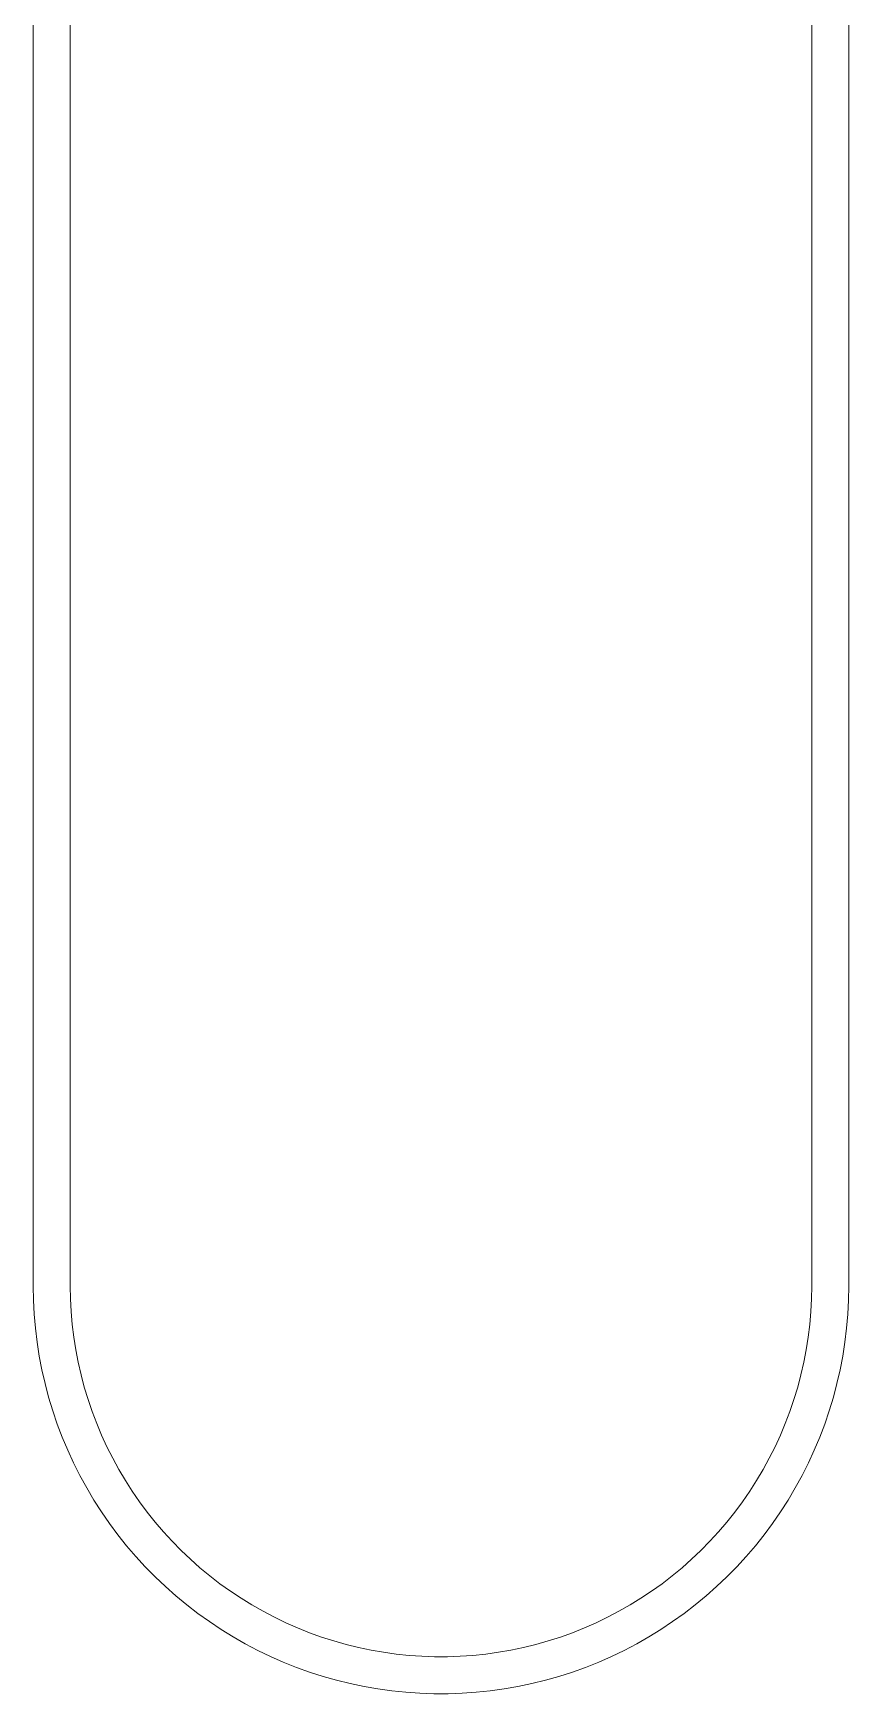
# Model space of a CAD drawing. Header units: inches. Extents: x -8 to 201, y -1 to 136.
# Drawn here: x 13.695 to 14.561, y 66.961 to 68.725 of the extents above; entities that cross this region are included whole.
import ezdxf

# ---------------------------------------------------------------- set-up
doc = ezdxf.new("R2010")
doc.units = ezdxf.units.IN
doc.layers.add('ZANO_R', color=7, linetype='Continuous', lineweight=0)

msp = doc.modelspace()

# ---------------------------------------------------------------- linework, layer by layer
at = {"layer": 'ZANO_R'}
for p, q in [((13.69507, 67.39441), (13.69507, 69.75657)), ((13.73445, 67.39441), (13.73445, 69.75657)), ((14.52188, 69.75657), (14.52188, 67.39441)), ((14.56126, 69.75657), (14.56126, 67.39441)), ((13.69533, 67.37946), (13.69507, 67.39441)), ((13.73468, 67.38082), (13.73445, 67.39441)), ((14.52188, 67.39441), (14.52165, 67.38082)), ((14.56126, 67.39441), (14.561, 67.37946)), ((13.69611, 67.36453), (13.69533, 67.37946)), ((13.73538, 67.36725), (13.73468, 67.38082)), ((13.73656, 67.35371), (13.73538, 67.36725)), ((14.52095, 67.36725), (14.51977, 67.35371)), ((14.52165, 67.38082), (14.52095, 67.36725)), ((14.561, 67.37946), (14.56022, 67.36453)), ((13.69739, 67.34964), (13.69611, 67.36453)), ((13.6992, 67.3348), (13.69739, 67.34964)), ((13.73819, 67.34022), (13.73656, 67.35371)), ((14.51977, 67.35371), (14.51814, 67.34022)), ((14.55894, 67.34964), (14.55713, 67.3348)), ((14.56022, 67.36453), (14.55894, 67.34964)), ((13.70151, 67.32003), (13.6992, 67.3348)), ((13.7403, 67.32679), (13.73819, 67.34022)), ((14.51814, 67.34022), (14.51603, 67.32679)), ((14.55713, 67.3348), (14.55482, 67.32003)), ((13.70433, 67.30534), (13.70151, 67.32003)), ((13.74286, 67.31344), (13.7403, 67.32679)), ((13.74589, 67.30019), (13.74286, 67.31344)), ((14.51347, 67.31344), (14.51044, 67.30019)), ((14.51603, 67.32679), (14.51347, 67.31344)), ((14.55482, 67.32003), (14.552, 67.30534)), ((13.70766, 67.29077), (13.70433, 67.30534)), ((13.74937, 67.28705), (13.74589, 67.30019)), ((14.51044, 67.30019), (14.50696, 67.28705)), ((14.552, 67.30534), (14.54867, 67.29077)), ((13.71149, 67.27631), (13.70766, 67.29077)), ((13.7533, 67.27404), (13.74937, 67.28705)), ((14.50696, 67.28705), (14.50303, 67.27404)), ((14.54867, 67.29077), (14.54484, 67.27631)), ((13.71581, 67.262), (13.71149, 67.27631)), ((13.72063, 67.24785), (13.71581, 67.262)), ((13.75767, 67.26117), (13.7533, 67.27404)), ((13.76249, 67.24846), (13.75767, 67.26117)), ((14.49866, 67.26117), (14.49384, 67.24846)), ((14.50303, 67.27404), (14.49866, 67.26117)), ((14.54052, 67.262), (14.5357, 67.24785)), ((14.54484, 67.27631), (14.54052, 67.262)), ((13.72593, 67.23387), (13.72063, 67.24785)), ((13.76775, 67.23593), (13.76249, 67.24846)), ((14.49384, 67.24846), (14.48858, 67.23593)), ((14.5357, 67.24785), (14.5304, 67.23387)), ((13.73171, 67.22008), (13.72593, 67.23387)), ((13.77343, 67.22358), (13.76775, 67.23593)), ((14.48858, 67.23593), (14.4829, 67.22358)), ((14.5304, 67.23387), (14.52462, 67.22008)), ((13.73796, 67.2065), (13.73171, 67.22008)), ((13.74468, 67.19314), (13.73796, 67.2065)), ((13.77954, 67.21144), (13.77343, 67.22358)), ((13.78606, 67.19952), (13.77954, 67.21144)), ((14.47679, 67.21144), (14.47026, 67.19952)), ((14.4829, 67.22358), (14.47679, 67.21144)), ((14.51837, 67.2065), (14.51165, 67.19314)), ((14.52462, 67.22008), (14.51837, 67.2065)), ((13.75185, 67.18003), (13.74468, 67.19314)), ((13.793, 67.18782), (13.78606, 67.19952)), ((14.47026, 67.19952), (14.46333, 67.18782)), ((14.51165, 67.19314), (14.50447, 67.18003)), ((13.75948, 67.16716), (13.75185, 67.18003)), ((13.80033, 67.17638), (13.793, 67.18782)), ((13.80805, 67.16519), (13.80033, 67.17638)), ((14.456, 67.17638), (14.44828, 67.16519)), ((14.46333, 67.18782), (14.456, 67.17638)), ((14.50447, 67.18003), (14.49685, 67.16716)), ((13.76754, 67.15457), (13.75948, 67.16716)), ((13.77603, 67.14227), (13.76754, 67.15457)), ((13.81615, 67.15428), (13.80805, 67.16519)), ((13.82462, 67.14365), (13.81615, 67.15428)), ((14.44018, 67.15428), (14.43171, 67.14365)), ((14.44828, 67.16519), (14.44018, 67.15428)), ((14.48879, 67.15457), (14.48029, 67.14227)), ((14.49685, 67.16716), (14.48879, 67.15457)), ((13.78495, 67.13027), (13.77603, 67.14227)), ((13.83346, 67.13332), (13.82462, 67.14365)), ((14.43171, 67.14365), (14.42287, 67.13332)), ((14.48029, 67.14227), (14.47138, 67.13027)), ((13.79427, 67.11858), (13.78495, 67.13027)), ((13.80399, 67.10722), (13.79427, 67.11858)), ((13.84265, 67.12331), (13.83346, 67.13332)), ((13.85217, 67.11361), (13.84265, 67.12331)), ((14.41368, 67.12331), (14.40416, 67.11361)), ((14.42287, 67.13332), (14.41368, 67.12331)), ((14.46206, 67.11858), (14.45234, 67.10722)), ((14.47138, 67.13027), (14.46206, 67.11858)), ((13.81409, 67.0962), (13.80399, 67.10722)), ((13.86203, 67.10426), (13.85217, 67.11361)), ((13.8722, 67.09524), (13.86203, 67.10426)), ((14.3943, 67.10426), (14.38413, 67.09524)), ((14.40416, 67.11361), (14.3943, 67.10426)), ((14.45234, 67.10722), (14.44224, 67.0962)), ((13.82457, 67.08553), (13.81409, 67.0962)), ((13.83542, 67.07524), (13.82457, 67.08553)), ((13.88268, 67.08659), (13.8722, 67.09524)), ((13.89345, 67.0783), (13.88268, 67.08659)), ((14.37365, 67.08659), (14.36288, 67.0783)), ((14.38413, 67.09524), (14.37365, 67.08659)), ((14.43175, 67.08553), (14.42091, 67.07524)), ((14.44224, 67.0962), (14.43175, 67.08553)), ((13.84661, 67.06533), (13.83542, 67.07524)), ((13.85813, 67.0558), (13.84661, 67.06533)), ((13.9045, 67.07038), (13.89345, 67.0783)), ((13.91582, 67.06286), (13.9045, 67.07038)), ((14.35183, 67.07038), (14.34051, 67.06286)), ((14.36288, 67.0783), (14.35183, 67.07038)), ((14.40972, 67.06533), (14.3982, 67.0558)), ((14.42091, 67.07524), (14.40972, 67.06533)), ((13.86998, 67.04668), (13.85813, 67.0558)), ((13.92739, 67.05572), (13.91582, 67.06286)), ((13.9392, 67.049), (13.92739, 67.05572)), ((13.95124, 67.04268), (13.9392, 67.049)), ((14.31713, 67.049), (14.30509, 67.04268)), ((14.32894, 67.05572), (14.31713, 67.049)), ((14.34051, 67.06286), (14.32894, 67.05572)), ((14.3982, 67.0558), (14.38635, 67.04668)), ((13.88214, 67.03798), (13.86998, 67.04668)), ((13.89459, 67.0297), (13.88214, 67.03798)), ((13.96348, 67.03678), (13.95124, 67.04268)), ((13.97592, 67.03131), (13.96348, 67.03678)), ((13.98855, 67.02627), (13.97592, 67.03131)), ((14.2804, 67.03131), (14.26778, 67.02627)), ((14.29285, 67.03678), (14.2804, 67.03131)), ((14.30509, 67.04268), (14.29285, 67.03678)), ((14.37419, 67.03798), (14.36174, 67.0297)), ((14.38635, 67.04668), (14.37419, 67.03798)), ((13.90732, 67.02186), (13.89459, 67.0297)), ((13.92031, 67.01445), (13.90732, 67.02186)), ((13.93354, 67.00751), (13.92031, 67.01445)), ((14.00134, 67.02167), (13.98855, 67.02627)), ((14.01428, 67.01752), (14.00134, 67.02167)), ((14.02736, 67.01381), (14.01428, 67.01752)), ((14.04055, 67.01056), (14.02736, 67.01381)), ((14.22897, 67.01381), (14.21578, 67.01056)), ((14.24205, 67.01752), (14.22897, 67.01381)), ((14.25499, 67.02167), (14.24205, 67.01752)), ((14.26778, 67.02627), (14.25499, 67.02167)), ((14.33602, 67.01445), (14.32279, 67.00751)), ((14.34901, 67.02186), (14.33602, 67.01445)), ((14.36174, 67.0297), (14.34901, 67.02186)), ((13.94701, 67.00102), (13.93354, 67.00751)), ((13.9607, 66.995), (13.94701, 67.00102)), ((13.97459, 66.98946), (13.9607, 66.995)), ((14.05385, 67.00776), (14.04055, 67.01056)), ((14.06724, 67.00543), (14.05385, 67.00776)), ((14.08071, 67.00356), (14.06724, 67.00543)), ((14.09423, 67.00215), (14.08071, 67.00356)), ((14.10779, 67.00121), (14.09423, 67.00215)), ((14.12137, 67.00075), (14.10779, 67.00121)), ((14.13496, 67.00075), (14.12137, 67.00075)), ((14.14854, 67.00121), (14.13496, 67.00075)), ((14.1621, 67.00215), (14.14854, 67.00121)), ((14.17562, 67.00356), (14.1621, 67.00215)), ((14.18909, 67.00543), (14.17562, 67.00356)), ((14.20248, 67.00776), (14.18909, 67.00543)), ((14.21578, 67.01056), (14.20248, 67.00776)), ((14.29563, 66.995), (14.28174, 66.98946)), ((14.30931, 67.00102), (14.29563, 66.995)), ((14.32279, 67.00751), (14.30931, 67.00102)), ((13.98866, 66.9844), (13.97459, 66.98946)), ((14.00289, 66.97983), (13.98866, 66.9844)), ((14.01728, 66.97575), (14.00289, 66.97983)), ((14.25344, 66.97983), (14.23905, 66.97575)), ((14.26767, 66.9844), (14.25344, 66.97983)), ((14.28174, 66.98946), (14.26767, 66.9844)), ((14.03179, 66.97217), (14.01728, 66.97575)), ((14.04642, 66.9691), (14.03179, 66.97217)), ((14.06115, 66.96653), (14.04642, 66.9691)), ((14.07596, 66.96447), (14.06115, 66.96653)), ((14.09083, 66.96293), (14.07596, 66.96447)), ((14.10575, 66.96189), (14.09083, 66.96293)), ((14.12069, 66.96138), (14.10575, 66.96189)), ((14.13564, 66.96138), (14.12069, 66.96138)), ((14.15058, 66.96189), (14.13564, 66.96138)), ((14.1655, 66.96293), (14.15058, 66.96189)), ((14.18037, 66.96447), (14.1655, 66.96293)), ((14.19518, 66.96653), (14.18037, 66.96447)), ((14.20991, 66.9691), (14.19518, 66.96653)), ((14.22454, 66.97217), (14.20991, 66.9691)), ((14.23905, 66.97575), (14.22454, 66.97217))]:
    msp.add_line(p, q, dxfattribs=at)

doc.saveas('drawing.dxf')
